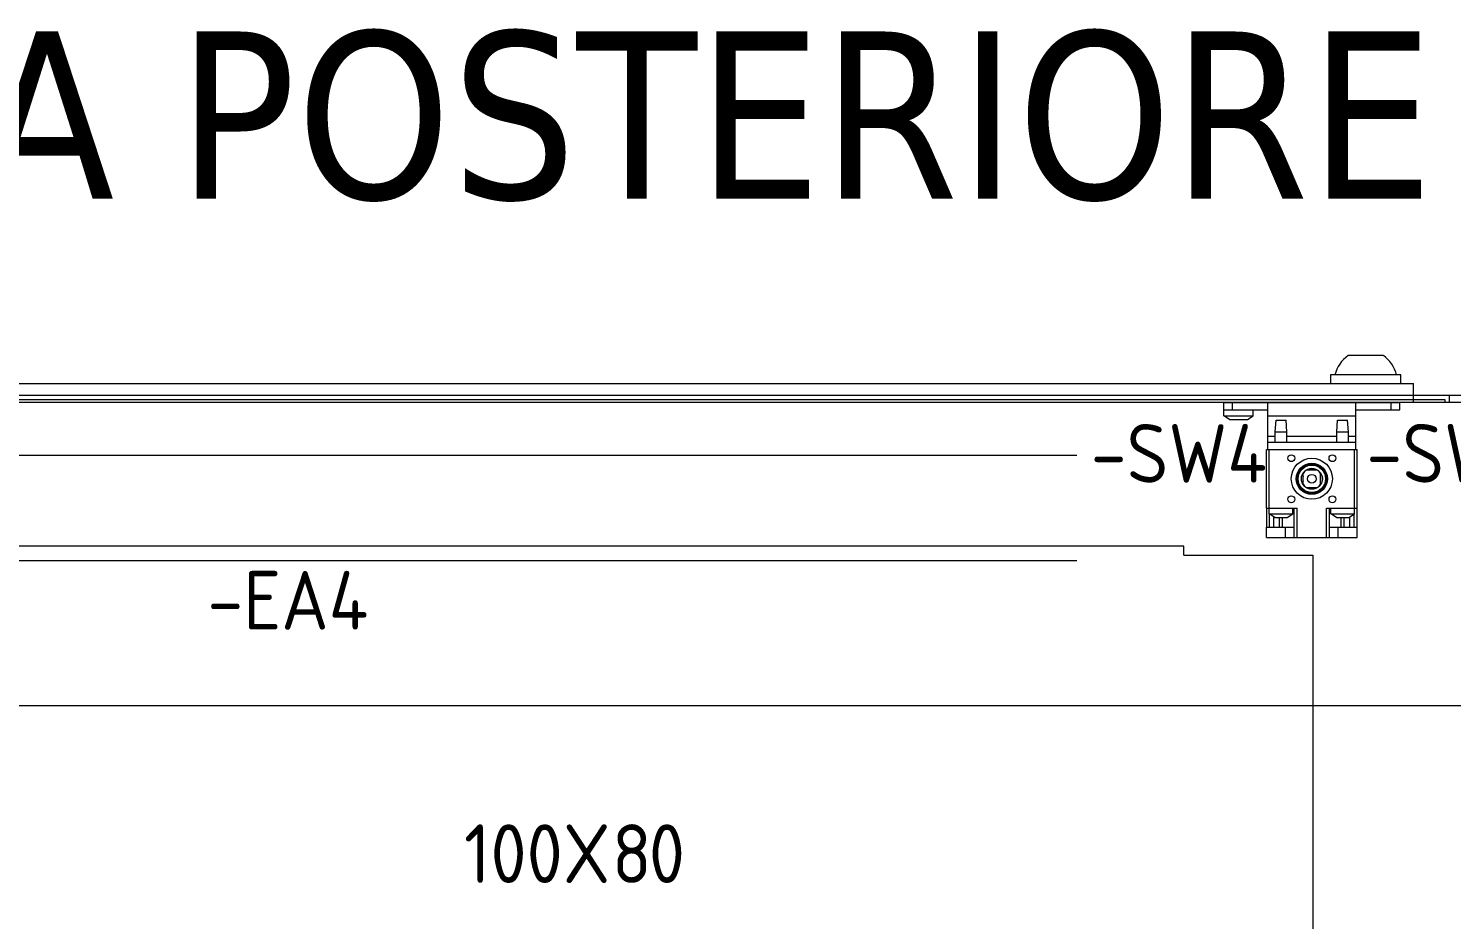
# Model space of a CAD drawing. Header units: millimetres. Extents: x 4962 to 7449, y 754 to 2938.
# Drawn here: x 5377.3 to 5862.5, y 2634.7 to 2938.4 of the extents above; entities that cross this region are included whole.
import ezdxf
from ezdxf.enums import TextEntityAlignment as Align

# ---------------------------------------------------------------- set-up
doc = ezdxf.new("R2010")
doc.units = ezdxf.units.MM
doc.layers.add('000-PI-Oprema', color=30, linetype='Continuous', lineweight=5)
doc.layers.add('0_1', color=7, linetype='Continuous', lineweight=0)
for name, color, linetype in [('000-PI-ORMAR', 2, 'Continuous'), ('000-PI_TEXT', 7, 'Continuous'), ('002-PI-Kabelska kanalica', 150, 'Continuous')]:
    doc.layers.add(name, color=color, linetype=linetype)
doc.styles.add('PI0', font='isocpeur.ttf', dxfattribs={"width": 0.9})
doc.styles.add('Tahoma', font='tahoma.ttf')

msp = doc.modelspace()

# ---------------------------------------------------------------- linework, layer by layer
at = {"layer": '000-PI-Oprema', "color": 0, "linetype": 'ByBlock', "lineweight": 0}
for p, q in [((5784.9, 2810.89), (5844.9, 2810.89)), ((5784.9, 2806.39), (5784.9, 2810.89)), ((5787.9, 2808.39), (5787.9, 2810.89)), ((5799.9, 2794.89), (5799.9, 2810.89)), ((5829.9, 2794.89), (5829.9, 2810.89)), ((5841.9, 2808.39), (5841.9, 2810.89)), ((5844.9, 2808.39), (5844.9, 2810.89)), ((5784.9, 2808.39), (5787.9, 2808.39)), ((5786.8, 2805.14), (5784.9, 2806.39)), ((5784.9, 2806.39), (5794.9, 2806.39)), ((5786.8, 2805.14), (5793, 2805.14)), ((5787.9, 2808.39), (5799.9, 2808.39)), ((5793, 2805.14), (5794.9, 2806.39)), ((5794.9, 2806.39), (5794.9, 2808.39)), ((5799.9, 2806.39), (5829.9, 2806.39)), ((5802.4, 2800.89), (5802.7, 2804.89)), ((5802.7, 2804.89), (5806.1, 2804.89)), ((5806.4, 2800.89), (5806.1, 2804.89)), ((5823.4, 2800.89), (5823.7, 2804.89)), ((5823.7, 2804.89), (5827.1, 2804.89)), ((5827.4, 2800.89), (5827.1, 2804.89)), ((5829.9, 2808.39), (5844.9, 2808.39)), ((5802.4, 2800.89), (5806.4, 2800.89)), ((5802.4, 2797.39), (5802.4, 2800.89)), ((5806.4, 2797.39), (5806.4, 2800.89)), ((5823.4, 2800.89), (5827.4, 2800.89)), ((5823.4, 2797.39), (5823.4, 2800.89)), ((5827.4, 2797.39), (5827.4, 2800.89)), ((5799.4, 2794.89), (5830.4, 2794.89)), ((5799.4, 2774.89), (5799.4, 2794.89)), ((5799.9, 2799.39), (5802.4, 2799.39)), ((5799.9, 2797.39), (5829.9, 2797.39)), ((5800.4, 2772.89), (5800.4, 2794.89)), ((5806.4, 2799.39), (5823.4, 2799.39)), ((5827.4, 2799.39), (5829.9, 2799.39)), ((5829.4, 2772.89), (5829.4, 2794.89)), ((5830.4, 2774.89), (5830.4, 2794.89)), ((5811.9, 2783.08), (5811.9, 2786.69)), ((5813.09, 2787.89), (5816.7, 2787.89)), ((5817.9, 2783.08), (5817.9, 2786.69)), ((5813.09, 2781.89), (5816.7, 2781.89)), ((5799.4, 2774.89), (5809.9, 2774.89)), ((5799.5, 2768.4), (5799.5, 2774.89)), ((5802.3, 2771.64), (5800.4, 2772.89)), ((5800.4, 2772.89), (5808.4, 2772.89)), ((5800.5, 2768.4), (5800.5, 2772.82)), ((5801.96, 2768.4), (5801.96, 2771.86)), ((5802.3, 2771.64), (5806.5, 2771.64)), ((5803.9, 2768.4), (5803.9, 2771.64)), ((5804.9, 2768.4), (5804.9, 2771.64)), ((5806.5, 2771.64), (5808.4, 2772.89)), ((5808.4, 2772.89), (5808.4, 2774.89)), ((5808.9, 2764.89), (5808.9, 2774.89)), ((5809.9, 2764.89), (5809.9, 2774.89)), ((5819.9, 2774.89), (5829.4, 2774.89)), ((5819.9, 2764.89), (5819.9, 2774.89)), ((5820.9, 2764.89), (5820.9, 2774.89)), ((5821.4, 2772.89), (5821.4, 2774.89)), ((5823.3, 2771.64), (5821.4, 2772.89)), ((5821.4, 2772.89), (5829.4, 2772.89)), ((5823.3, 2771.64), (5827.5, 2771.64)), ((5823.75, 2774.89), (5828.05, 2774.89)), ((5824.9, 2768.4), (5824.9, 2771.64)), ((5825.9, 2768.4), (5825.9, 2771.64)), ((5827.5, 2771.64), (5829.4, 2772.89)), ((5827.83, 2768.4), (5827.83, 2771.86)), ((5829.3, 2768.4), (5829.3, 2772.82)), ((5829.4, 2774.89), (5830.4, 2774.89)), ((5830.3, 2768.4), (5830.3, 2774.89)), ((5799.41, 2768.4), (5805.91, 2768.4)), ((5799.41, 2764.9), (5799.41, 2768.4)), ((5805.91, 2768.4), (5808.87, 2768.4)), ((5805.91, 2764.9), (5805.91, 2768.4)), ((5808.87, 2768.39), (5808.87, 2768.4)), ((5808.87, 2768.39), (5808.9, 2768.39)), ((5820.9, 2768.39), (5820.93, 2768.39)), ((5820.93, 2768.4), (5830.39, 2768.4)), ((5820.93, 2768.39), (5820.93, 2768.4)), ((5823.89, 2764.9), (5823.89, 2768.4)), ((5830.39, 2764.9), (5830.39, 2768.4)), ((5799.41, 2764.9), (5805.91, 2764.9)), ((5799.5, 2764.89), (5799.5, 2764.9)), ((5799.5, 2764.89), (5808.9, 2764.89)), ((5805.91, 2764.9), (5808.9, 2764.9)), ((5808.9, 2764.89), (5809.9, 2764.89)), ((5809.9, 2764.89), (5819.9, 2764.89)), ((5819.9, 2764.89), (5820.9, 2764.89)), ((5820.9, 2764.9), (5830.39, 2764.9)), ((5820.9, 2764.89), (5830.3, 2764.89)), ((5830.3, 2764.89), (5830.3, 2764.9))]:
    msp.add_line(p, q, dxfattribs=at)
at = {"layer": '000-PI-Oprema', "color": 0, "linetype": 'ByBlock', "lineweight": 0, "ltscale": 0.25}
for p, q in [((5196.78, 2792.94), (5734.78, 2792.94)), ((5734.78, 2756.94), (5196.78, 2756.94))]:
    msp.add_line(p, q, dxfattribs=at)
at = {"layer": '000-PI-Oprema', "color": 0, "linetype": 'ByBlock', "lineweight": 0}
for centre, radius in [((5807.9, 2791.89), 1.15), ((5814.9, 2784.89), 7), ((5814.9, 2784.89), 5.3), ((5814.9, 2784.89), 5.1), ((5821.9, 2791.89), 1.15), ((5814.9, 2784.89), 4.8), ((5814.9, 2784.89), 4.68), ((5814.9, 2784.89), 3.58), ((5814.9, 2784.89), 1.5), ((5807.9, 2777.89), 1.15), ((5821.9, 2777.89), 1.15)]:
    msp.add_circle(centre, radius, dxfattribs=at)
for radius, start, end in [(3.1, 165.3772, 194.6228), (3.5, 121.0027, 148.9973), (3.1, 90, 104.6226), (3.1, 75.3774, 90), (3.5, 31.0027, 58.9973), (3.1, 345.3774, 14.6226), (3.5, 211.0027, 238.9973), (3.1, 255.3772, 284.6228), (3.5, 301.0027, 328.9973)]:
    msp.add_arc((5814.9, 2784.89), radius, start, end, dxfattribs=at)
at = {"layer": '000-PI-ORMAR', "color": 0, "linetype": 'ByBlock', "lineweight": 0}
for p, q in [((5839.27, 2826.89), (5827.27, 2826.89)), ((5845.27, 2820.29), (5821.27, 2820.29)), ((5821.27, 2820.29), (5821.27, 2817.39)), ((5845.27, 2817.39), (5845.27, 2820.29)), ((5082.02, 2817.39), (5849.52, 2817.39)), ((5849.52, 2810.89), (5849.52, 2817.39)), ((5861.78, 2810.89), (5069.78, 2810.89)), ((5082.02, 2813.39), (5849.52, 2813.39)), ((5082.02, 2811.89), (5849.52, 2811.89)), ((5849.52, 2813.39), (5861.77, 2813.39)), ((5849.52, 2811.89), (5860.27, 2811.89)), ((5860.27, 2811.89), (5860.27, 2810.89)), ((5861.77, 2813.39), (5861.77, 2810.89)), ((5861.77, 2813.39), (5874.02, 2813.39)), ((6653.78, 2810.89), (5861.78, 2810.89))]:
    msp.add_line(p, q, dxfattribs=at)
at = {"layer": '000-PI-ORMAR', "color": 18, "linetype": 'ByBlock', "lineweight": 0, "true_color": 0x000000}
for p, q in [((5771.27, 2761.89), (5160.27, 2761.89)), ((5771.27, 2758.89), (5771.27, 2761.89)), ((5771.27, 2758.89), (5815.27, 2758.89)), ((5815.27, 2758.89), (5815.27, 868.89))]:
    msp.add_line(p, q, dxfattribs=at)
at = {"layer": '000-PI-ORMAR', "color": 0, "linetype": 'ByBlock', "lineweight": 0}
for centre, start, end in [((5833.67, 2817.69), 124.8208, 166.6054), ((5832.88, 2817.69), 13.3946, 55.1792)]:
    msp.add_arc(centre, 11.2, start, end, dxfattribs=at)
at = {"layer": '002-PI-Kabelska kanalica', "color": 0, "linetype": 'ByBlock', "lineweight": 0}
msp.add_line((5236.27, 2707.59), (7279.27, 2707.59), dxfattribs=at)

# ---------------------------------------------------------------- texts
at = {"layer": '000-PI_TEXT', "color": 0, "linetype": 'ByBlock', "lineweight": 0, "style": 'PI0', "width": 0.9}
for s, p in [('-SW4', (5769.54, 2793.59)), ('-SW5', (5863.31, 2793.59)), ('-EA4', (5465.78, 2743.48))]:
    msp.add_text(s, height=20, dxfattribs=at).set_placement(p, align=Align.MIDDLE)
at = {"layer": '000-PI_TEXT', "color": 0, "style": 'PI0', "width": 0.9}
for s, p in [('100X', (5525.84, 2647.11)), ('8', (5576.24, 2647.11)), ('0', (5588.84, 2647.11))]:
    msp.add_text(s, height=20, dxfattribs=at).set_placement(p)
at = {"layer": '0_1', "color": 0, "linetype": 'ByBlock', "lineweight": 0, "style": 'Tahoma'}
msp.add_text('VISTA POSTERIORE SENZA PORTE /   REAR VIEW WITHOUT DOORS', height=57, dxfattribs=at).set_placement((6329.39, 2908.85), align=Align.MIDDLE_CENTER)

doc.saveas('drawing.dxf')
